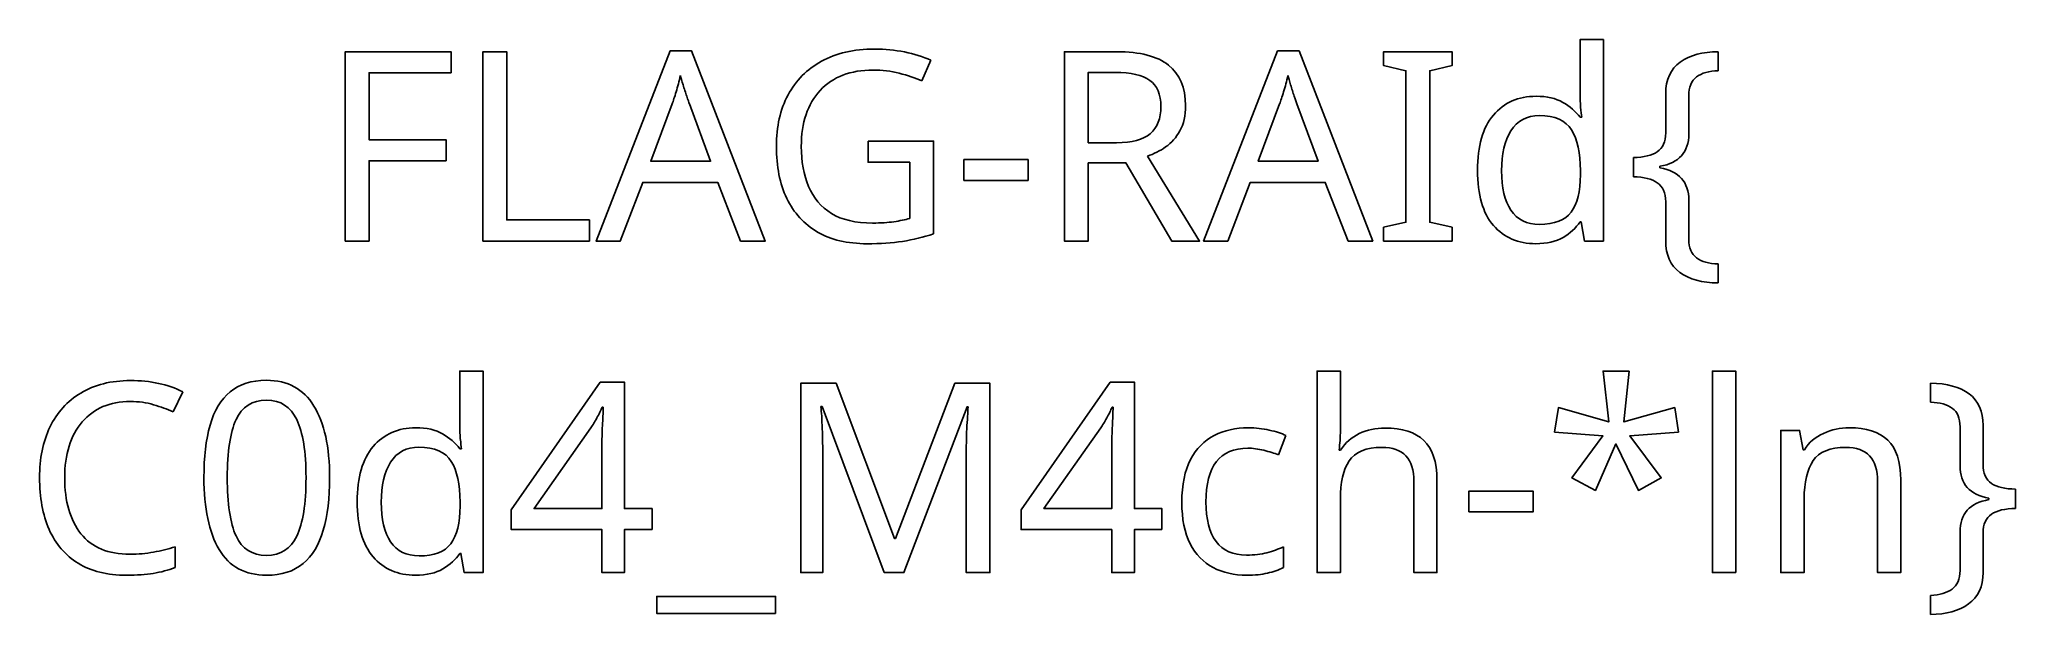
# Model space of a CAD drawing. Header units: millimetres. Extents: x 1 to 211, y 179 to 240.
import ezdxf

# ---------------------------------------------------------------- set-up
doc = ezdxf.new("R2010")
doc.units = ezdxf.units.MM
doc.layers.add('Layer_1', color=7, linetype='CONTINUOUS')

msp = doc.modelspace()

# ---------------------------------------------------------------- linework, layer by layer
at = {"layer": 'Layer_1', "color": 7}
for points in [[(164.77366, 233.75002), (164.77366, 239.78959), (167.25722, 239.78959), (167.25722, 218.34064), (165.25343, 218.34064), (164.88654, 220.37265), (164.77366, 220.37265)], [(118.743031, 227.37178), (124.274602, 218.34064), (121.31126, 218.34064), (116.428802, 226.66622), (112.421236, 226.66622), (112.421236, 218.34064), (109.881229, 218.34064), (109.881229, 238.49136), (115.441022, 238.49136)], [(179.47742, 238.49136), (179.47742, 236.45936)], [(95.685381, 237.58825), (94.725823, 235.38691)], [(115.29991, 236.29002), (112.421236, 236.29002), (112.421236, 228.81112), (115.441022, 228.81112)], [(173.88941, 229.85534), (173.88941, 234.03224)], [(176.34475, 233.80646), (176.34475, 229.74245)], [(68.140431, 232.93157), (65.854424, 226.83555), (72.232664, 226.83555), (69.97488, 232.93157)], [(132.797734, 232.93157), (130.511727, 226.83555), (136.889967, 226.83555), (134.632183, 232.93157)], [(164.77362, 231.52046), (164.94295, 231.52046)], [(88.996696, 228.98045), (95.967604, 228.98045), (95.967604, 219.10264)], [(93.427597, 220.73954), (93.427597, 226.72267), (88.996696, 226.72267), (88.996696, 228.98045)], [(170.44629, 225.17044), (170.44629, 227.23067)], [(164.80184, 225.39622), (164.80184, 225.84777)], [(173.26852, 226.29933), (173.26852, 226.13)], [(173.88941, 218.36886), (173.88941, 222.51754)], [(176.34475, 222.68688), (176.34475, 218.5382)], [(179.47742, 215.91352), (179.47742, 213.88152)], [(45.534385, 198.47215), (45.534385, 204.51172), (48.017947, 204.51172), (48.017947, 183.06277), (46.014164, 183.06277), (45.647275, 185.09478), (45.534385, 185.09478)], [(139.260656, 190.88035), (139.260656, 183.06277), (136.777094, 183.06277), (136.777094, 204.51172), (139.260656, 204.51172), (139.260656, 198.21815)], [(16.042071, 202.31038), (15.026068, 200.16549)], [(84.170725, 195.28303), (84.170725, 183.06277), (81.828278, 183.06277), (81.828278, 203.2135), (85.581844, 203.2135), (91.79075, 186.70345), (91.903639, 186.70345), (98.225434, 203.2135), (101.950778, 203.2135), (101.950778, 183.06277), (99.438993, 183.06277), (99.438993, 195.45236)], [(202.0835, 201.18149), (202.0835, 203.2135)], [(60.802646, 200.67349), (60.689756, 200.67349)], [(90.718303, 183.06277), (84.086062, 200.72993), (83.973173, 200.72993)], [(99.636554, 200.70171), (99.52366, 200.70171), (92.806753, 183.06277), (90.718303, 183.06277)], [(115.074138, 200.67349), (114.961248, 200.67349)], [(59.476198, 198.47215), (53.436625, 189.86435), (60.661534, 189.86435), (60.661536, 196.21437)], [(113.74769, 198.47215), (107.708117, 189.86435), (114.933026, 189.86435), (114.933028, 196.21437)], [(188.62147, 190.90857), (188.62147, 183.06277), (186.1379, 183.06277), (186.1379, 198.18993), (188.14169, 198.18993), (188.50858, 196.1297), (188.64969, 196.1297)], [(205.21617, 194.43636), (205.21617, 198.55682)], [(207.67151, 198.72615), (207.67151, 194.60569)], [(45.534385, 196.24259), (45.703719, 196.24259)], [(133.446867, 197.6537), (132.684865, 195.59348)], [(139.119545, 196.10148), (139.288879, 196.10148)], [(149.53357, 192.91236), (149.53357, 183.06277), (147.07823, 183.06277), (147.07823, 192.74302)], [(198.89438, 192.91236), (198.89438, 183.06277), (196.43904, 183.06277), (196.43904, 192.74302)], [(211.11463, 191.9528), (211.11463, 189.89257)], [(45.562608, 190.11835), (45.562608, 190.56991)], [(208.2924, 190.82391), (208.2924, 190.99324)], [(205.21617, 183.28855), (205.21617, 187.38079)], [(207.67151, 187.2679), (207.67151, 183.06277)], [(15.251847, 185.80034), (15.251847, 183.599)], [(133.192866, 185.80034), (133.192866, 183.599)], [(202.0835, 178.60365), (202.0835, 180.63566)]]:
    msp.add_lwpolyline(points, dxfattribs=at)
for points in [[(35.882364, 218.34064), (33.342357, 218.34064), (33.342357, 238.49136), (44.603054, 238.49136), (44.603054, 236.2618), (35.882364, 236.2618), (35.882364, 229.12156), (44.066831, 229.12156), (44.066831, 226.892), (35.882364, 226.892)], [(47.989705, 218.34064), (47.989705, 238.49136), (50.529712, 238.49136), (50.529712, 220.59843), (59.33507, 220.59843), (59.33507, 218.34064)], [(75.421784, 218.34064), (72.994666, 224.57777), (65.007755, 224.57777), (62.60886, 218.34064), (60.040631, 218.34064), (67.914652, 238.57603), (70.200659, 238.57603), (78.046458, 218.34064)], [(140.079087, 218.34064), (137.651969, 224.57777), (129.665058, 224.57777), (127.266163, 218.34064), (124.697934, 218.34064), (132.571955, 238.57603), (134.857961, 238.57603), (142.70376, 218.34064)], [(151.14222, 218.34064), (143.86087, 218.34064), (143.86087, 219.8082), (146.23154, 220.34443), (146.23154, 236.45936), (143.86087, 237.0238), (143.86087, 238.49136), (151.14222, 238.49136), (151.14222, 237.0238), (148.77155, 236.45936), (148.77155, 220.34443), (151.14222, 219.8082)], [(115.29991, 236.29002)], [(99.184965, 224.80355), (99.184965, 227.00489), (106.014761, 227.00489), (106.014761, 224.80355)], [(160.4556, 220.11865)], [(160.06053, 218.05842)], [(169.99476, 204.51172), (169.43031, 199.09304), (174.84899, 200.61704), (175.2441, 198.02059), (170.0512, 197.59726), (173.40965, 193.13814), (170.98254, 191.81169), (168.58364, 196.75059), (166.41052, 191.81169), (163.89874, 193.13814), (167.20075, 197.59726), (162.06429, 198.02059), (162.4594, 200.61704), (167.82164, 199.09304), (167.22897, 204.51172)], [(181.34012, 183.06277), (178.85656, 183.06277), (178.85656, 204.51172), (181.34012, 204.51172)], [(65.995551, 187.63479), (63.060432, 187.63479), (63.060432, 183.06277), (60.661536, 183.06277), (60.661536, 187.63479), (51.00951, 187.63479), (51.00951, 189.75146), (60.492202, 203.32639), (63.060432, 203.32639), (63.060432, 189.86435), (65.995551, 189.86435)], [(120.267043, 187.63479), (117.331924, 187.63479), (117.331924, 183.06277), (114.933028, 183.06277), (114.933028, 187.63479), (105.281002, 187.63479), (105.281002, 189.75146), (114.763694, 203.32639), (117.331924, 203.32639), (117.331924, 189.86435), (120.267043, 189.86435)], [(10.454056, 201.26616)], [(193.41926, 198.47215)], [(20.783417, 193.16636)], [(31.677224, 193.16636)], [(152.94847, 189.52568), (152.94847, 191.72702), (159.77826, 191.72702), (159.77826, 189.52568)], [(41.216374, 184.84078)], [(40.821261, 182.78055)], [(129.298189, 182.78055)], [(79.147153, 178.71654), (66.503562, 178.71654), (66.503562, 180.52277), (79.147153, 180.52277)]]:
    msp.add_lwpolyline(points, close=True, dxfattribs=at)
for points in [[(84.029571, 237.47536), (85.591205, 238.340847), (87.472692, 238.77359), (89.674031, 238.77359)], [(89.674031, 238.77359), (90.802923, 238.77359), (91.865963, 238.670107), (92.863151, 238.46314)], [(92.863151, 238.46314), (93.879154, 238.25618), (94.819897, 237.96455), (95.685381, 237.58825)], [(115.441022, 238.49136), (117.943399, 238.49136), (119.787256, 238.011583), (120.972593, 237.05203)], [(175.44163, 237.39069), (176.47645, 238.12447), (177.821713, 238.49136), (179.47742, 238.49136)], [(69.015322, 235.95136), (68.883618, 235.3681), (68.733099, 234.794247), (68.563765, 234.2298)], [(69.297545, 234.96358), (69.184656, 235.39632), (69.090581, 235.72558), (69.015322, 235.95136)], [(80.473561, 233.89113), (81.301416, 235.43395), (82.486752, 236.628693), (84.029571, 237.47536)], [(89.53292, 236.54403), (87.124617, 236.54403), (85.24313, 235.819657), (83.88846, 234.37091)], [(92.298705, 236.20536), (91.414406, 236.43114), (90.492478, 236.54403), (89.53292, 236.54403)], [(94.725823, 235.38691), (94.010858, 235.706763), (93.201818, 235.97958), (92.298705, 236.20536)], [(118.968809, 235.44336), (118.178585, 236.0078), (116.955619, 236.29002), (115.29991, 236.29002)], [(120.972593, 237.05203), (122.176744, 236.111283), (122.77882, 234.681353), (122.77882, 232.76224)], [(133.672625, 235.95136), (133.540921, 235.3681), (133.390402, 234.794247), (133.221068, 234.2298)], [(133.954848, 234.96358), (133.841959, 235.39632), (133.747884, 235.72558), (133.672625, 235.95136)], [(173.88941, 234.03224), (173.88941, 235.537427), (174.406817, 236.65691), (175.44163, 237.39069)], [(177.1632, 235.81025), (176.617567, 235.396323), (176.34475, 234.728393), (176.34475, 233.80646)], [(179.47742, 236.45936), (178.499047, 236.44056), (177.72764, 236.22419), (177.1632, 235.81025)], [(68.563765, 234.2298), (68.394432, 233.684167), (68.25332, 233.251423), (68.140431, 232.93157)], [(69.692657, 233.75002), (69.560953, 234.145133), (69.429249, 234.549653), (69.297545, 234.96358)], [(69.97488, 232.93157), (69.918433, 233.08209), (69.824359, 233.354907), (69.692657, 233.75002)], [(79.23178, 228.416), (79.23178, 230.523267), (79.645707, 232.34831), (80.473561, 233.89113)], [(83.88846, 234.37091), (82.552604, 232.922163), (81.884676, 230.937193), (81.884676, 228.416)], [(120.154146, 232.64935), (120.154146, 233.96639), (119.759034, 234.897727), (118.968809, 235.44336)], [(133.221068, 234.2298), (133.051734, 233.684167), (132.910623, 233.251423), (132.797734, 232.93157)], [(134.34996, 233.75002), (134.218256, 234.145133), (134.086552, 234.549653), (133.954848, 234.96358)], [(134.632183, 232.93157), (134.575736, 233.08209), (134.481662, 233.354907), (134.34996, 233.75002)], [(155.54492, 231.74623), (156.692627, 233.08209), (158.207223, 233.75002), (160.08871, 233.75002)], [(160.08871, 233.75002), (161.255237, 233.75002), (162.20539, 233.533647), (162.93917, 233.1009)], [(164.83006, 232.5929), (164.79246, 233.082087), (164.77366, 233.467793), (164.77366, 233.75002)], [(119.025254, 229.77067), (119.777849, 230.42919), (120.154146, 231.38875), (120.154146, 232.64935)], [(122.77882, 232.76224), (122.77882, 231.689793), (122.581264, 230.796087), (122.186151, 230.08112)], [(153.85159, 225.876), (153.85159, 228.472447), (154.416033, 230.42919), (155.54492, 231.74623)], [(160.42738, 231.68979), (159.091527, 231.68979), (158.084933, 231.153567), (157.4076, 230.08112)], [(163.8705, 230.16579), (163.249613, 231.18179), (162.101907, 231.68979), (160.42738, 231.68979)], [(162.93917, 233.1009), (163.691763, 232.66816), (164.303247, 232.141347), (164.77362, 231.52046)], [(164.94295, 231.52046), (164.92415, 231.765053), (164.88652, 232.122533), (164.83006, 232.5929)], [(115.441022, 228.81112), (117.077915, 228.81112), (118.272659, 229.13097), (119.025254, 229.77067)], [(122.186151, 230.08112), (121.791039, 229.366153), (121.283038, 228.7923), (120.662147, 228.35956)], [(157.4076, 230.08112), (156.749073, 229.027487), (156.41981, 227.606963), (156.41981, 225.81955)], [(164.80184, 225.84777), (164.80184, 227.729257), (164.491393, 229.168597), (163.8705, 230.16579)], [(172.98629, 227.85156), (173.58837, 228.246673), (173.88941, 228.9146), (173.88941, 229.85534)], [(176.34475, 229.74245), (176.34475, 227.804517), (175.31934, 226.65681), (173.26852, 226.29933)], [(80.33245, 222.88443), (79.59867, 224.446063), (79.23178, 226.28992), (79.23178, 228.416)], [(81.884676, 228.416), (81.884676, 226.81674), (82.138677, 225.39622), (82.646679, 224.15444)], [(120.662147, 228.35956), (120.060072, 227.945633), (119.420366, 227.616373), (118.743031, 227.37178)], [(170.44629, 227.23067), (171.556363, 227.24947), (172.40303, 227.456433), (172.98629, 227.85156)], [(155.54492, 220.00576), (154.416033, 221.3228), (153.85159, 223.279547), (153.85159, 225.876)], [(156.41981, 225.81955), (156.41981, 224.013323), (156.749073, 222.611617), (157.4076, 221.61443)], [(163.81406, 221.41687), (164.47258, 222.30117), (164.80184, 223.62762), (164.80184, 225.39622)], [(172.98629, 224.54955), (172.40303, 224.963477), (171.556363, 225.17044), (170.44629, 225.17044)], [(173.26852, 226.13), (175.31934, 225.772513), (176.34475, 224.624807), (176.34475, 222.68688)], [(82.646679, 224.15444), (83.173495, 222.931473), (83.991942, 221.971913), (85.102019, 221.27576)], [(173.88941, 222.51754), (173.88941, 223.4771), (173.58837, 224.154437), (172.98629, 224.54955)], [(83.606237, 219.3002), (82.176307, 220.146867), (81.085045, 221.34161), (80.33245, 222.88443)], [(85.102019, 221.27576), (86.212096, 220.598427), (87.670248, 220.25976), (89.476475, 220.25976)], [(157.4076, 221.61443), (158.084933, 220.617243), (159.100933, 220.11865), (160.4556, 220.11865)], [(160.4556, 220.11865), (162.054867, 220.11865), (163.174353, 220.55139), (163.81406, 221.41687)], [(88.883807, 218.05842), (86.795356, 218.05842), (85.036166, 218.472347), (83.606237, 219.3002)], [(89.476475, 220.25976), (90.360774, 220.25976), (91.113368, 220.306797), (91.734259, 220.40087)], [(91.734259, 220.40087), (92.35515, 220.494943), (92.919596, 220.607833), (93.427597, 220.73954)], [(95.967604, 219.10264), (94.876342, 218.74516), (93.775672, 218.481753), (92.665595, 218.31242)], [(160.06049, 218.05842), (158.179003, 218.05842), (156.673813, 218.707533), (155.54492, 220.00576)], [(162.96743, 218.73575), (162.214837, 218.284197), (161.24587, 218.05842), (160.06053, 218.05842)], [(164.77366, 220.37265), (164.3221, 219.732943), (163.720023, 219.18731), (162.96743, 218.73575)], [(92.665595, 218.31242), (91.555518, 218.143087), (90.294922, 218.05842), (88.883807, 218.05842)], [(175.38519, 215.01041), (174.388003, 215.74419), (173.88941, 216.863673), (173.88941, 218.36886)], [(176.34475, 218.5382), (176.34475, 217.616273), (176.617567, 216.957753), (177.1632, 216.56264)], [(179.47742, 213.88152), (177.746453, 213.90032), (176.382377, 214.276617), (175.38519, 215.01041)], [(177.1632, 216.56264), (177.708827, 216.148713), (178.480233, 215.93234), (179.47742, 215.91352)], [(1.902699, 198.52859), (2.655294, 200.09023), (3.755963, 201.30379), (5.204708, 202.16927)], [(5.204708, 202.16927), (6.653453, 203.05357), (8.412643, 203.49572), (10.482278, 203.49572)], [(10.482278, 203.49572), (12.608358, 203.49572), (14.461622, 203.100607), (16.042071, 202.31038)], [(18.948967, 198.75437), (19.400524, 200.29719), (20.115489, 201.47312), (21.093862, 202.28216)], [(21.093862, 202.28216), (22.072235, 203.110013), (23.361053, 203.52394), (24.960317, 203.52394)], [(24.960317, 203.52394), (27.218101, 203.52394), (28.902032, 202.61142), (30.012109, 200.78638)], [(202.0835, 203.2135), (203.814467, 203.1947), (205.178543, 202.8184), (206.17573, 202.0846)], [(206.17573, 202.0846), (207.172917, 201.35082), (207.67151, 200.231337), (207.67151, 198.72615)], [(10.454056, 201.26616), (8.290346, 201.26616), (6.5876, 200.541787), (5.345819, 199.09304)], [(12.937618, 200.92749), (12.185023, 201.15327), (11.357169, 201.26616), (10.454056, 201.26616)], [(15.026068, 200.16549), (14.405177, 200.44771), (13.709027, 200.70171), (12.937618, 200.92749)], [(24.960317, 201.40727), (23.436313, 201.40727), (22.354458, 200.720527), (21.714752, 199.34704)], [(28.177659, 199.34704), (27.537954, 200.720527), (26.465506, 201.40727), (24.960317, 201.40727)], [(30.012109, 200.78638), (31.122186, 198.980153), (31.677224, 196.440147), (31.677224, 193.16636)], [(60.689756, 200.67349), (60.539237, 200.31601), (60.351089, 199.930303), (60.12531, 199.51637)], [(60.717976, 198.69793), (60.755603, 199.394077), (60.783826, 200.052597), (60.802646, 200.67349)], [(83.973173, 200.72993), (84.02962, 200.14667), (84.076657, 199.356447), (84.114285, 198.35926)], [(99.495443, 198.35926), (99.55189, 199.31882), (99.598927, 200.099637), (99.636554, 200.70171)], [(114.961248, 200.67349), (114.810729, 200.31601), (114.622581, 199.930303), (114.396802, 199.51637)], [(114.989468, 198.69793), (115.027095, 199.394077), (115.055318, 200.052597), (115.074138, 200.67349)], [(204.39773, 200.53238), (203.852097, 200.946307), (203.080687, 201.162677), (202.0835, 201.18149)], [(205.21617, 198.55682), (205.21617, 199.478747), (204.943357, 200.137267), (204.39773, 200.53238)], [(0.802029, 193.16636), (0.802029, 195.198367), (1.168919, 196.985777), (1.902699, 198.52859)], [(5.345819, 199.09304), (4.104038, 197.644293), (3.483148, 195.659327), (3.483148, 193.13814)], [(18.299854, 193.16636), (18.299854, 195.34888), (18.516225, 197.21155), (18.948967, 198.75437)], [(21.714752, 199.34704), (21.093862, 197.973553), (20.783417, 195.913327), (20.783417, 193.16636)], [(29.16544, 193.16636), (29.16544, 195.913327), (28.83618, 197.973553), (28.177659, 199.34704)], [(36.305694, 196.46837), (37.4534, 197.804223), (38.967997, 198.47215), (40.849484, 198.47215)], [(40.849484, 198.47215), (42.016005, 198.47215), (42.966156, 198.25578), (43.699936, 197.82304)], [(43.699936, 197.82304), (44.452531, 197.390293), (45.064014, 196.863477), (45.534385, 196.24259)], [(45.59083, 197.31504), (45.5532, 197.804227), (45.534385, 198.18993), (45.534385, 198.47215)], [(60.12531, 199.51637), (59.899532, 199.102443), (59.683161, 198.75437), (59.476198, 198.47215)], [(60.661536, 196.21437), (60.661536, 197.192743), (60.680349, 198.020597), (60.717976, 198.69793)], [(84.114285, 198.35926), (84.151912, 197.380887), (84.170725, 196.355477), (84.170725, 195.28303)], [(99.438993, 195.45236), (99.438993, 196.430733), (99.45781, 197.3997), (99.495443, 198.35926)], [(114.396802, 199.51637), (114.171024, 199.102443), (113.954653, 198.75437), (113.74769, 198.47215)], [(114.933028, 196.21437), (114.933028, 197.192743), (114.951841, 198.020597), (114.989468, 198.69793)], [(125.826846, 197.6537), (126.899293, 198.199333), (128.112852, 198.47215), (129.467523, 198.47215)], [(129.467523, 198.47215), (130.238932, 198.47215), (130.982119, 198.387483), (131.697084, 198.21815)], [(131.697084, 198.21815), (132.412049, 198.06763), (132.99531, 197.87948), (133.446867, 197.6537)], [(139.260656, 198.21815), (139.260656, 197.465557), (139.213619, 196.76), (139.119545, 196.10148)], [(139.288879, 196.10148), (139.778065, 196.872887), (140.436585, 197.456147), (141.26444, 197.85126)], [(141.26444, 197.85126), (142.111107, 198.246373), (143.023627, 198.44393), (144.002, 198.44393)], [(144.002, 198.44393), (145.84586, 198.44393), (147.228753, 198.00178), (148.15068, 197.11748)], [(188.64969, 196.1297), (189.138877, 196.919927), (189.81621, 197.503187), (190.68169, 197.87948)], [(190.68169, 197.87948), (191.547177, 198.274593), (192.4597, 198.47215), (193.41926, 198.47215)], [(193.41926, 198.47215), (195.225487, 198.47215), (196.589563, 198.03), (197.51149, 197.1457)], [(34.612355, 190.59813), (34.612355, 193.194583), (35.176802, 195.15133), (36.305694, 196.46837)], [(41.188151, 196.41192), (39.852296, 196.41192), (38.8457, 195.875697), (38.168365, 194.80325)], [(44.631272, 194.88792), (44.010381, 195.90392), (42.862674, 196.41192), (41.188151, 196.41192)], [(45.703719, 196.24259), (45.684905, 196.487183), (45.647275, 196.844667), (45.59083, 197.31504)], [(123.315061, 195.08547), (123.935952, 196.251997), (124.773213, 197.108073), (125.826846, 197.6537)], [(129.411078, 196.29903), (126.438329, 196.29903), (124.951955, 194.389323), (124.951955, 190.56991)], [(131.104416, 196.07325), (130.50234, 196.22377), (129.937894, 196.29903), (129.411078, 196.29903)], [(132.684865, 195.59348), (132.233308, 195.762813), (131.706492, 195.922737), (131.104416, 196.07325)], [(143.69156, 196.3837), (141.99822, 196.3837), (140.831697, 195.90392), (140.191992, 194.94436)], [(147.07823, 192.74302), (147.07823, 195.17014), (145.94934, 196.3837), (143.69156, 196.3837)], [(148.15068, 197.11748), (149.072607, 196.251993), (149.53357, 194.850287), (149.53357, 192.91236)], [(193.05237, 196.3837), (191.377843, 196.3837), (190.220727, 195.913327), (189.58102, 194.97258)], [(196.43904, 192.74302), (196.43904, 195.17014), (195.31015, 196.3837), (193.05237, 196.3837)], [(197.51149, 197.1457), (198.433417, 196.28022), (198.89438, 194.869107), (198.89438, 192.91236)], [(38.168365, 194.80325), (37.509845, 193.749617), (37.180585, 192.329093), (37.180585, 190.54168)], [(45.562608, 190.56991), (45.562608, 192.451397), (45.252162, 193.890733), (44.631272, 194.88792)], [(122.383725, 190.54168), (122.383725, 192.404353), (122.69417, 193.91895), (123.315061, 195.08547)], [(140.191992, 194.94436), (139.571101, 194.00362), (139.260656, 192.64895), (139.260656, 190.88035)], [(189.58102, 194.97258), (188.94132, 194.03184), (188.62147, 192.67717), (188.62147, 190.90857)], [(208.2924, 190.99324), (206.24158, 191.35072), (205.21617, 192.498427), (205.21617, 194.43636)], [(207.67151, 194.60569), (207.67151, 193.646137), (207.96314, 192.959397), (208.5464, 192.54547)], [(1.818032, 187.66301), (1.140697, 189.224643), (0.802029, 191.059093), (0.802029, 193.16636)], [(3.483148, 193.13814), (3.483148, 190.63576), (4.057001, 188.65079), (5.204708, 187.18323)], [(19.908525, 185.51811), (18.836078, 187.36197), (18.299854, 189.911387), (18.299854, 193.16636)], [(20.783417, 193.16636), (20.783417, 190.400573), (21.093862, 188.330937), (21.714752, 186.95745)], [(28.177659, 186.92923), (28.83618, 188.302717), (29.16544, 190.38176), (29.16544, 193.16636)], [(31.677224, 193.16636), (31.677224, 191.002647), (31.451446, 189.139973), (30.999889, 187.57834)], [(208.5464, 192.54547), (209.14848, 192.150357), (210.004557, 191.9528), (211.11463, 191.9528)], [(36.305694, 184.72789), (35.176802, 186.04493), (34.612355, 188.001677), (34.612355, 190.59813)], [(37.180585, 190.54168), (37.180585, 188.735453), (37.509845, 187.333747), (38.168365, 186.33656)], [(44.574827, 186.139), (45.233348, 187.0233), (45.562608, 188.34975), (45.562608, 190.11835)], [(123.258617, 186.139), (122.675356, 187.286707), (122.383725, 188.754267), (122.383725, 190.54168)], [(124.951955, 190.56991), (124.951955, 188.744863), (125.309437, 187.343153), (126.024402, 186.36478)], [(205.21617, 187.38079), (205.21617, 189.318717), (206.24158, 190.466423), (208.2924, 190.82391)], [(211.11463, 189.89257), (210.004557, 189.87377), (209.14848, 189.666807), (208.5464, 189.27168)], [(4.922485, 184.05055), (3.549, 184.897223), (2.514182, 186.101377), (1.818032, 187.66301)], [(5.204708, 187.18323), (6.37123, 185.734483), (8.111605, 185.01011), (10.425833, 185.01011)], [(30.999889, 187.57834), (30.548332, 186.03552), (29.833367, 184.850183), (28.854994, 184.02233)], [(208.5464, 189.27168), (207.96314, 188.876567), (207.67151, 188.20864), (207.67151, 187.2679)], [(10.425833, 185.01011), (11.310132, 185.01011), (12.147393, 185.08537), (12.937618, 185.23589)], [(12.937618, 185.23589), (13.727843, 185.38641), (14.499252, 185.57456), (15.251847, 185.80034)], [(24.960317, 182.78055), (22.683718, 182.78055), (20.999788, 183.69307), (19.908525, 185.51811)], [(21.714752, 186.95745), (22.354458, 185.583963), (23.436313, 184.89722), (24.960317, 184.89722)], [(24.960317, 184.89722), (26.465506, 184.89722), (27.537954, 185.574557), (28.177659, 186.92923)], [(38.168365, 186.33656), (38.8457, 185.339373), (39.861703, 184.84078), (41.216374, 184.84078)], [(41.216374, 184.84078), (42.815637, 184.84078), (43.935122, 185.27352), (44.574827, 186.139)], [(45.534385, 185.09478), (45.082829, 184.455073), (44.480753, 183.909443), (43.728158, 183.45789)], [(125.713957, 183.599), (124.679139, 184.144627), (123.860692, 184.991293), (123.258617, 186.139)], [(126.024402, 186.36478), (126.758182, 185.405227), (127.840037, 184.92545), (129.269967, 184.92545)], [(129.269967, 184.92545), (130.097821, 184.92545), (130.822193, 185.010117), (131.443084, 185.17945)], [(131.443084, 185.17945), (132.082789, 185.348783), (132.66605, 185.555747), (133.192866, 185.80034)], [(10.058944, 182.78055), (8.008123, 182.78055), (6.29597, 183.203883), (4.922485, 184.05055)], [(12.909396, 182.97811), (12.119171, 182.846403), (11.169021, 182.78055), (10.058944, 182.78055)], [(15.251847, 183.599), (14.499252, 183.316773), (13.718435, 183.10981), (12.909396, 182.97811)], [(28.854994, 184.02233), (27.876621, 183.194477), (26.578396, 182.78055), (24.960317, 182.78055)], [(40.821261, 182.78055), (38.939775, 182.78055), (37.434585, 183.429663), (36.305694, 184.72789)], [(43.728158, 183.45789), (42.975564, 183.00633), (42.006598, 182.78055), (40.821261, 182.78055)], [(129.298189, 182.78055), (127.962334, 182.78055), (126.76759, 183.053367), (125.713957, 183.599)], [(131.499528, 183.00633), (130.897453, 182.85581), (130.163673, 182.78055), (129.298189, 182.78055)], [(133.192866, 183.599), (132.684865, 183.335593), (132.120419, 183.138037), (131.499528, 183.00633)], [(204.3695, 181.31299), (204.933947, 181.708103), (205.21617, 182.366623), (205.21617, 183.28855)], [(207.67151, 183.06277), (207.67151, 181.576397), (207.154103, 180.46632), (206.11929, 179.73254)], [(202.0835, 180.63566), (203.061873, 180.67326), (203.823873, 180.899037), (204.3695, 181.31299)], [(206.11929, 179.73254), (205.08447, 178.979947), (203.739207, 178.60365), (202.0835, 178.60365)]]:
    msp.add_open_spline(points, degree=3, dxfattribs=at)

doc.saveas('drawing.dxf')
